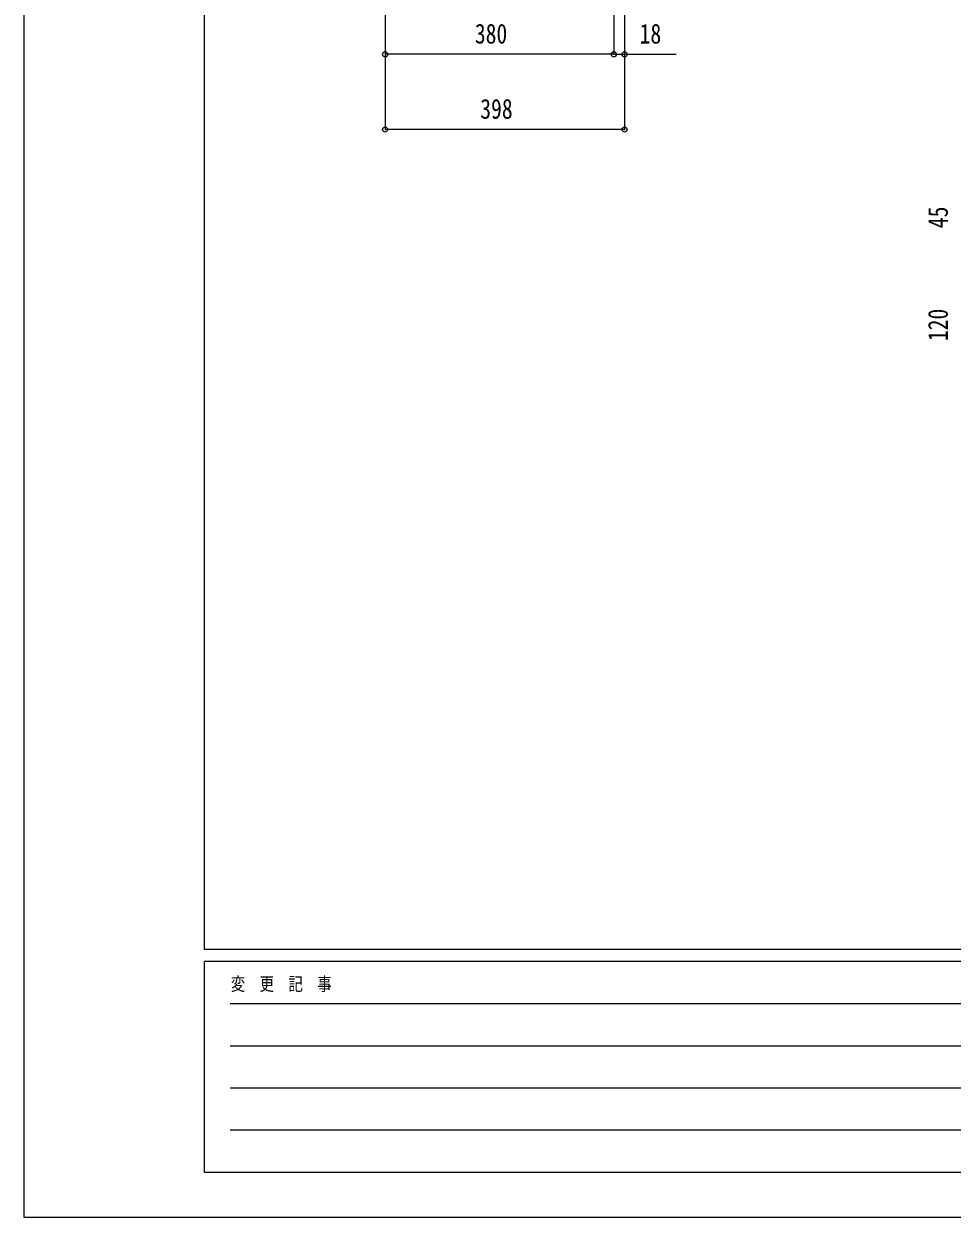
# Model space of a CAD drawing. Units: millimetres, scale not verified. Extents: x -4205 to 4205, y -2970 to 2970.
# Drawn here: x -4205 to -2663, y -2970 to -986 of the extents above; entities that cross this region are included whole.
import ezdxf
from ezdxf.enums import TextEntityAlignment as Align

# ---------------------------------------------------------------- set-up
doc = ezdxf.new("R2010")
doc.units = ezdxf.units.MM
doc.header["$LTSCALE"] = 20
doc.layers.add('0-5_YKK_D', color=6, linetype='Continuous')
doc.layers.add('0-6_YKK_ZWAK', color=7, linetype='Continuous')
doc.styles.add('ＭＳ ゴシック', font='')
doc.styles.get('ＭＳ ゴシック').set_extended_font_data('MS Gothic')

msp = doc.modelspace()

# ---------------------------------------------------------------- linework, layer by layer
at = {"layer": '0-5_YKK_D'}
for p, q in [((-3604.98, -788), (-3604.98, -1038)), ((-3604.98, -788), (-3604.98, -1163)), ((-3224.98, -788), (-3224.98, -1038)), ((-3224.98, -788), (-3224.98, -1038)), ((-3206.98, -785), (-3206.98, -1038)), ((-3206.98, -785), (-3206.98, -1163)), ((-3224.98, -1037), (-3604.98, -1037)), ((-3206.98, -1162), (-3604.98, -1162))]:
    msp.add_line(p, q, dxfattribs=at)
msp.add_lwpolyline([(-3224.98, -1037), (-3206.98, -1037), (-3121.18, -1037)], dxfattribs=at)
for centre in [(-3604.98, -1037), (-3224.98, -1037), (-3224.98, -1037), (-3206.98, -1037), (-3604.98, -1162), (-3206.98, -1162)]:
    msp.add_circle(centre, 4.25, dxfattribs=at)
at = {"layer": '0-6_YKK_ZWAK'}
for p, q in [((-3904.98, -2525), (-3904.98, 2775)), ((3895.02, -2525), (-3904.98, -2525)), ((-1304.98, -2545), (-3904.98, -2545)), ((-3904.98, -2895), (-3904.98, -2545)), ((-3862.48, -2615), (-1354.98, -2615)), ((-3862.48, -2685), (-1354.98, -2685)), ((-3862.48, -2755), (-1354.98, -2755)), ((-3862.48, -2825), (-1354.98, -2825)), ((-3904.98, -2895), (-1304.98, -2895))]:
    msp.add_line(p, q, dxfattribs=at)
msp.add_lwpolyline([(-4205, -2970), (4205, -2970), (4205, 2970), (-4205, 2970)], close=True, dxfattribs=at)

# ---------------------------------------------------------------- texts
at = {"layer": '0-5_YKK_D', "style": 'ＭＳ ゴシック', "width": 0.8}
for s, p in [('380', (-3455.78, -1029)), ('18', (-3181.98, -1029)), ('398', (-3446.78, -1154))]:
    msp.add_text(s, height=32.99, dxfattribs=at).set_placement(p, align=Align.BOTTOM_LEFT)
for s, p in [('45', (-2659.98, -1326)), ('120', (-2659.98, -1513.8))]:
    msp.add_text(s, height=32.99, rotation=90, dxfattribs=at).set_placement(p, align=Align.BOTTOM_LEFT)
at = {"layer": '0-6_YKK_ZWAK', "style": 'ＭＳ ゴシック', "width": 0.8}
msp.add_text('変  更  記  事', height=21.99, dxfattribs=at).set_placement((-3861.31, -2600), align=Align.BOTTOM_LEFT)

doc.saveas('drawing.dxf')
